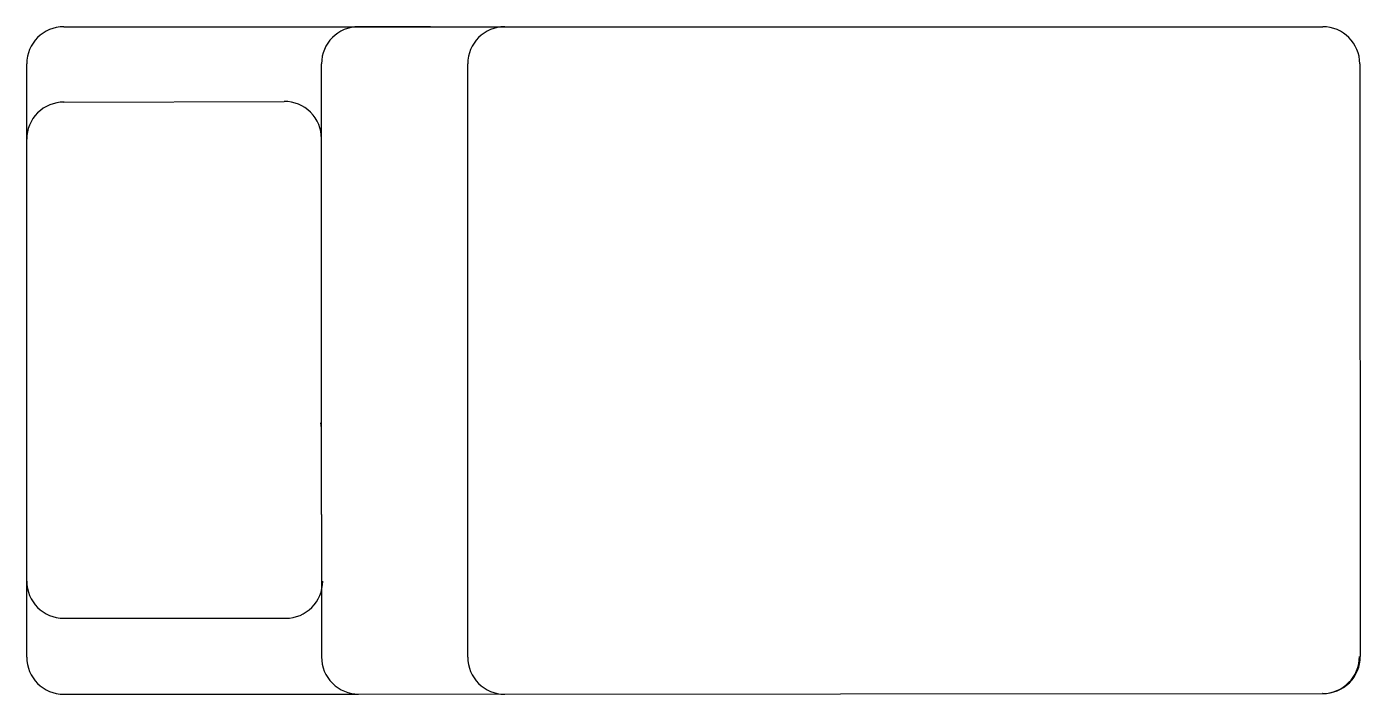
# Model space of a CAD drawing. Extents: x 0 to 180, y 0 to 90.
import ezdxf

# ---------------------------------------------------------------- set-up
doc = ezdxf.new("R2010")
doc.units = 0
doc.header["$LTSCALE"] = 50
doc.header["$MEASUREMENT"] = 0
doc.layers.get('0').update_dxf_attribs({"linetype": 'CONTINUOUS'})

msp = doc.modelspace()

# ---------------------------------------------------------------- linework, layer by layer
at = {"color": 0, "linetype": 'ByBlock'}
for p, q in [((4.91, 89.8), (44.64, 89.8)), ((4.91, 89.8), (44.64, 89.8)), ((44.64, 89.8), (174.57, 89.8)), ((44.64, 89.8), (174.57, 89.8)), ((54.34, 89.8), (44.64, 89.8)), ((54.34, 89.8), (44.64, 89.8)), ((-0.09, 74.64), (-0.09, 84.8)), ((-0.09, 74.64), (-0.09, 84.8)), ((39.64, 74.73), (39.64, 84.8)), ((39.64, 74.73), (39.64, 84.8)), ((59.34, 4.91), (59.34, 84.8)), ((59.34, 4.91), (59.34, 84.8)), ((179.57, 84.8), (179.64, 5.01)), ((4.93, 79.64), (34.62, 79.73)), ((4.93, 79.64), (34.62, 79.73)), ((-0.09, 4.91), (-0.09, 74.64)), ((-0.09, 4.91), (-0.09, 74.64)), ((39.64, 24.12), (39.64, 74.73)), ((39.64, 35.76), (39.64, 74.73)), ((39.64, 35.76), (39.56, 36.45)), ((39.64, 24.12), (39.64, 4.93)), ((39.64, 24.12), (39.64, 24.12)), ((4.91, 10.14), (34.8, 10.14)), ((4.91, 10.14), (34.8, 10.14)), ((44.64, -0.07), (174.54, 0.01)), ((44.64, -0.07), (174.54, 0.01)), ((174.61, 0.01), (174.54, 0.01)), ((4.91, -0.09), (44.64, -0.07)), ((4.91, -0.09), (44.64, -0.07))]:
    msp.add_line(p, q, dxfattribs=at)
for centre, start, end in [((4.91, 84.8), 90, 180), ((4.91, 84.8), 90, 180), ((44.64, 84.8), 90, 180), ((44.64, 84.8), 90, 180), ((64.34, 84.8), 90, 180), ((64.34, 84.8), 90, 180), ((174.57, 84.8), 0, 90), ((174.57, 84.8), 0, 90), ((4.91, 74.64), 89.684, 180), ((4.91, 74.64), 89.684, 180), ((34.64, 74.73), 0, 90.1743), ((34.64, 74.73), 0, 90.1743), ((4.91, 15.14), 180, 270), ((4.91, 15.14), 180, 270), ((34.8, 15.14), 270, 0), ((34.8, 15.14), 270, 0), ((4.91, 4.91), 180, 270), ((4.91, 4.91), 180, 270), ((44.64, 4.93), 180, 270.0352), ((44.64, 4.93), 180, 270.0352), ((64.34, 4.91), 180, 270), ((64.34, 4.91), 180, 270), ((174.53, 5.01), 270.0352, 359.9701), ((174.64, 5.01), 269.5843, 0.0488)]:
    msp.add_arc(centre, 5, start, end, dxfattribs=at)

doc.saveas('drawing.dxf')
